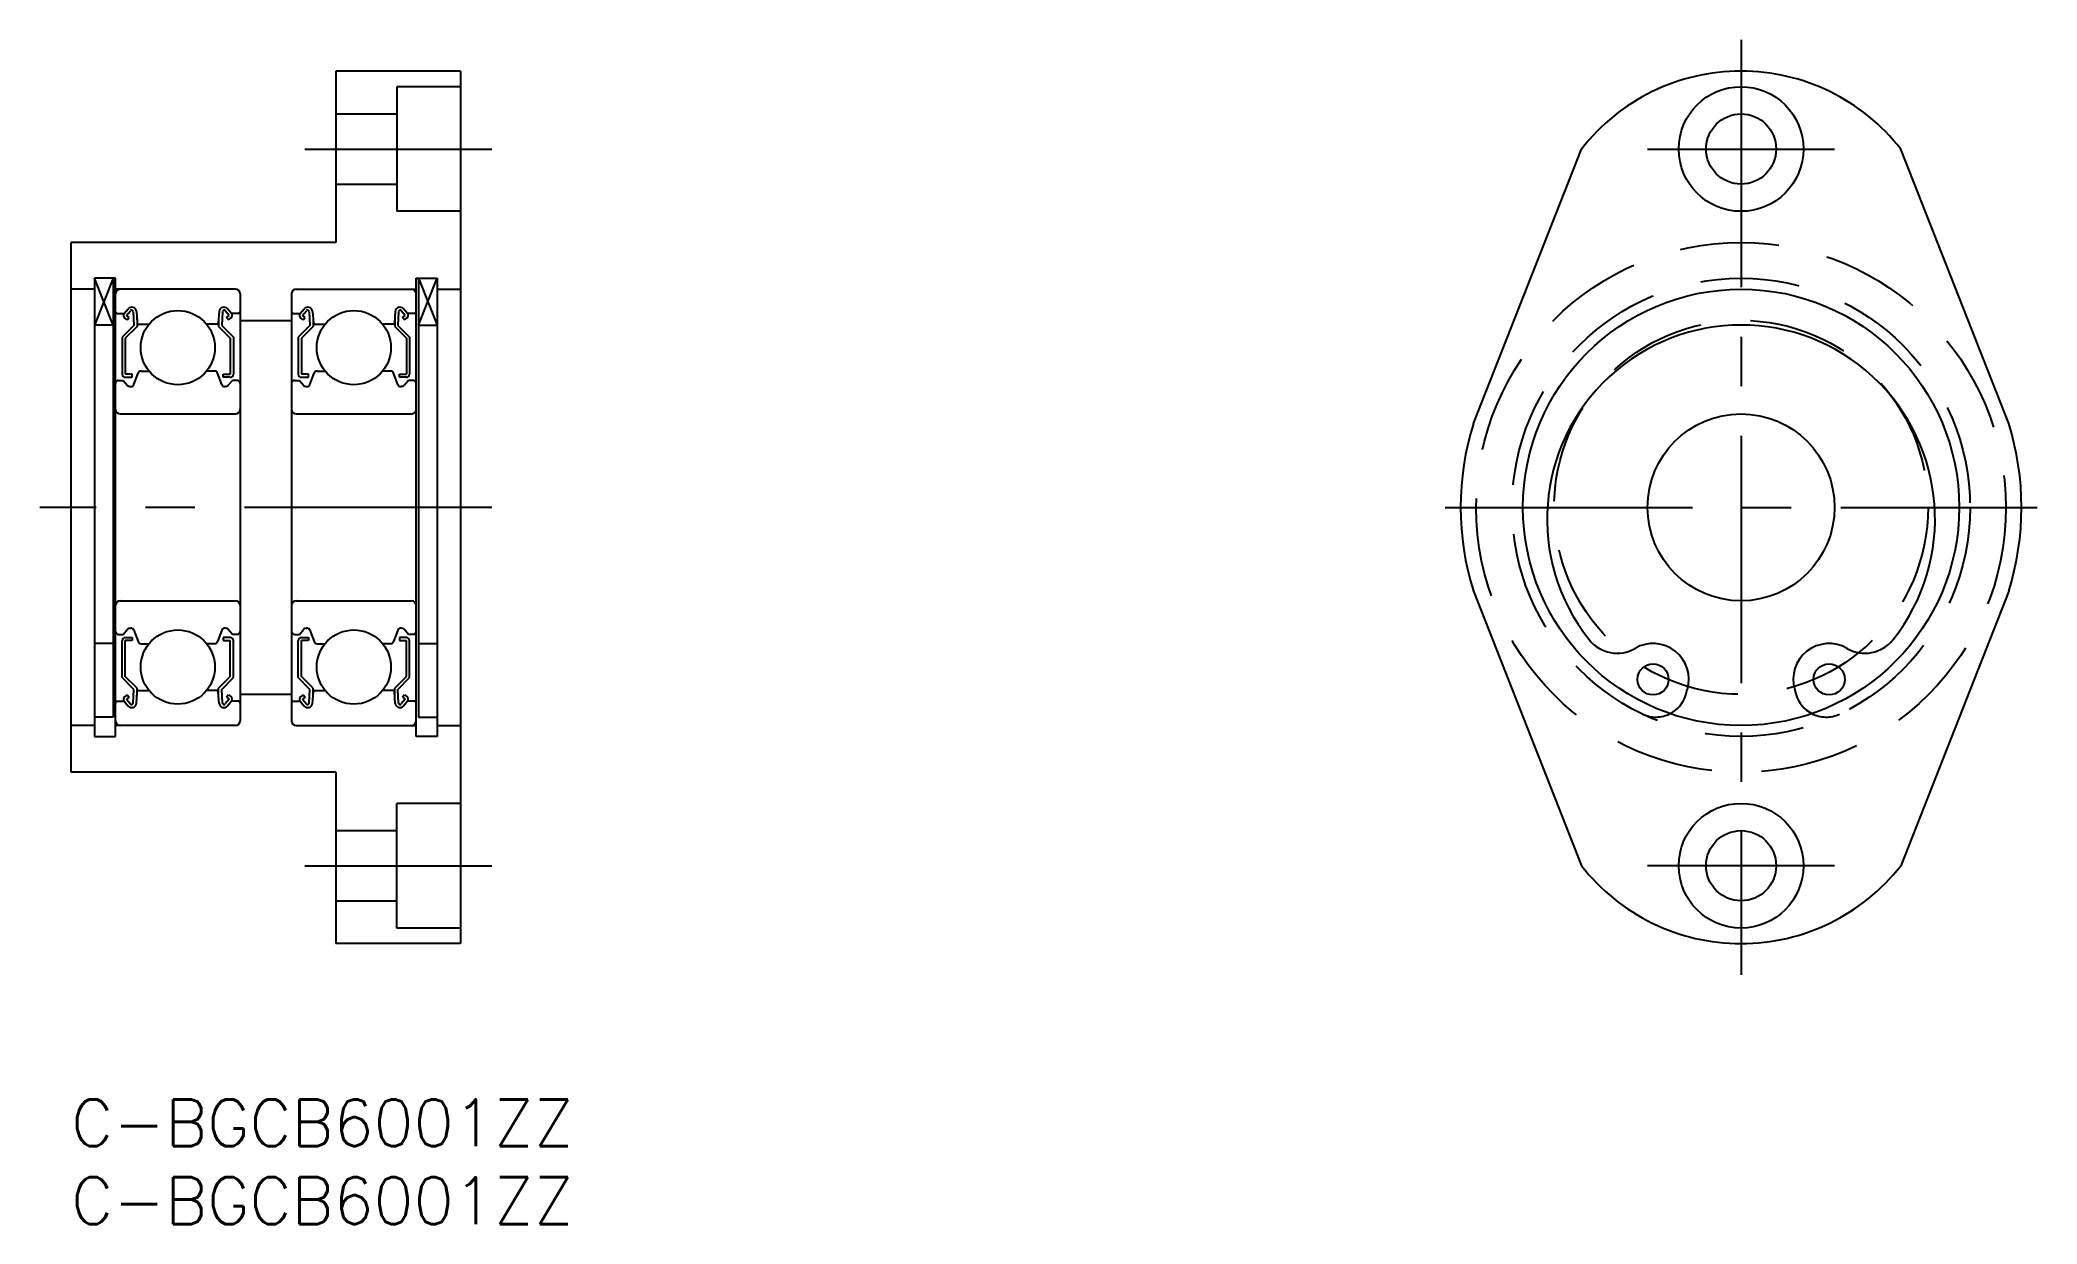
# Model space of a CAD drawing. Extents: x -2 to 126, y -8 to 68.
import ezdxf

# ---------------------------------------------------------------- set-up
doc = ezdxf.new("R2010")
doc.units = 0
doc.header["$LTSCALE"] = 0.5
doc.linetypes.add('CENTER', pattern=[50.8, 31.75, -6.35, 6.35, -6.35])
doc.linetypes.add('DASHED', pattern=[19.05, 12.7, -6.35])
for name, color, linetype in [('MSM_CENTER', 1, 'CENTER'), ('MSM_CONTINUOUS', 7, 'CONTINUOUS'), ('MSM_DASHED', 4, 'DASHED'), ('MSM_NARROW', 5, 'CONTINUOUS'), ('MSM_PART_NUMBER', 7, 'CONTINUOUS')]:
    doc.layers.add(name, color=color, linetype=linetype)
doc.styles.get("Standard").update_dxf_attribs({"font": 'txt.shx', "height": 3, "bigfont": 'bigfont.shx'})

# ---------------------------------------------------------------- blocks, each defined once
blk = doc.blocks.new('*U30')
at = {"layer": 'MSM_PART_NUMBER'}
blk.add_text('C-BGCB6001ZZ', height=3, dxfattribs=at).set_placement((0, -3))
blk = doc.blocks.new('*U31')
at = {"layer": 'MSM_PART_NUMBER'}
blk.add_text('C-BGCB6001ZZ', height=3, dxfattribs=at).set_placement((0, -8))

msp = doc.modelspace()

# ---------------------------------------------------------------- linework, layer by layer
at = {"layer": 'MSM_CENTER'}
for p, q in [((107.19, 68), (107.19, 8)), ((15, 61), (27, 61)), ((101.19, 61), (113.19, 61)), ((27, 38), (-2, 38)), ((88.19, 38), (126.19, 38)), ((15, 15), (27, 15)), ((113.19, 15), (101.19, 15))]:
    msp.add_line(p, q, dxfattribs=at)
at = {"layer": 'MSM_CONTINUOUS'}
for p, q in [((17, 66), (17, 55)), ((25, 66), (17, 66)), ((25, 66), (25, 10)), ((25, 65), (20.9, 65)), ((20.9, 65), (20.9, 57)), ((17, 63.25), (20.9, 63.25)), ((90.01, 43.38), (96.94, 61)), ((124.37, 43.38), (117.44, 61)), ((17, 58.75), (20.9, 58.75)), ((25, 57), (20.9, 57)), ((0, 21), (0, 55)), ((17, 55), (0, 55)), ((1.5, 52.7), (1.5, 23.3)), ((2.85, 52.7), (1.5, 52.7)), ((2.7, 52.7), (2.7, 24.54)), ((2.85, 23.3), (2.85, 52.7)), ((22.15, 23.3), (22.15, 52.7)), ((22.15, 52.7), (23.5, 52.7)), ((22.3, 52.7), (22.3, 24.54)), ((23.5, 52.7), (23.5, 23.3)), ((1.5, 52), (0, 52)), ((10.55, 52), (2.85, 52)), ((10.85, 51.7), (10.85, 24.3)), ((14.15, 51.7), (14.15, 24.3)), ((14.45, 52), (22.15, 52)), ((23.5, 52), (25, 52)), ((2.95, 50.45), (3.41, 50.45)), ((3.41, 50.45), (3.66, 50.75)), ((3.59, 50.04), (3.43, 50.17)), ((3.56, 50.32), (3.81, 50.62)), ((3.72, 50.19), (3.56, 50.32)), ((3.59, 50.04), (3.72, 50.19)), ((3.99, 50.56), (4.03, 49.68)), ((4.19, 50.58), (4.25, 49.84)), ((4.23, 50.07), (4.23, 49.6)), ((9.51, 50.58), (9.45, 49.84)), ((9.47, 50.07), (9.47, 49.6)), ((9.71, 50.56), (9.67, 49.68)), ((10.14, 50.32), (9.89, 50.62)), ((9.98, 50.19), (10.14, 50.32)), ((10.11, 50.04), (9.98, 50.19)), ((10.29, 50.45), (10.04, 50.75)), ((10.11, 50.04), (10.27, 50.17)), ((10.75, 50.45), (10.29, 50.45)), ((10.85, 50), (14.15, 50)), ((14.25, 50.45), (14.71, 50.45)), ((14.71, 50.45), (14.96, 50.75)), ((14.89, 50.04), (14.73, 50.17)), ((14.86, 50.32), (15.11, 50.62)), ((15.02, 50.19), (14.86, 50.32)), ((14.89, 50.04), (15.02, 50.19)), ((15.29, 50.56), (15.33, 49.68)), ((15.49, 50.58), (15.55, 49.84)), ((15.53, 50.07), (15.53, 49.6)), ((20.81, 50.58), (20.75, 49.84)), ((20.77, 50.07), (20.77, 49.6)), ((21.01, 50.56), (20.97, 49.68)), ((21.44, 50.32), (21.19, 50.62)), ((21.28, 50.19), (21.44, 50.32)), ((21.41, 50.04), (21.28, 50.19)), ((21.59, 50.45), (21.34, 50.75)), ((21.41, 50.04), (21.57, 50.17)), ((22.05, 50.45), (21.59, 50.45)), ((2.7, 49.7, -0.7), (1.5, 49.7, -0.7)), ((4.03, 49.68), (3.28, 48.93)), ((3.28, 48.93), (3.28, 46.55)), ((4.23, 49.6), (3.48, 48.85)), ((3.48, 48.85), (3.48, 46.55)), ((4.35, 49.75), (5, 49.75)), ((9.35, 49.75), (8.7, 49.75)), ((9.47, 49.6), (10.22, 48.85)), ((9.67, 49.68), (10.42, 48.93)), ((10.22, 48.85), (10.22, 46.55)), ((10.42, 48.93), (10.42, 46.55)), ((15.33, 49.68), (14.58, 48.93)), ((14.58, 48.93), (14.58, 46.55)), ((15.53, 49.6), (14.78, 48.85)), ((14.78, 48.85), (14.78, 46.55)), ((15.65, 49.75), (16.3, 49.75)), ((20.65, 49.75), (20, 49.75)), ((20.77, 49.6), (21.52, 48.85)), ((20.97, 49.68), (21.72, 48.93)), ((21.52, 48.85), (21.52, 46.55)), ((21.72, 48.93), (21.72, 46.55)), ((22.3, 49.7, -0.7), (23.5, 49.7, -0.7)), ((3.05, 46.15), (3.35, 46.15)), ((3.35, 46.15), (3.63, 45.82)), ((3.93, 46.55), (3.48, 46.55)), ((3.48, 46.35), (3.93, 46.35)), ((3.93, 46.35), (3.93, 46.55)), ((4.03, 45.88), (4.3, 46.62)), ((4.49, 46.75), (5, 46.75)), ((9.21, 46.75), (8.7, 46.75)), ((9.67, 45.88), (9.4, 46.62)), ((9.77, 46.55), (10.22, 46.55)), ((9.77, 46.35), (9.77, 46.55)), ((10.22, 46.35), (9.77, 46.35)), ((10.35, 46.15), (10.07, 45.82)), ((10.65, 46.15), (10.35, 46.15)), ((14.35, 46.15), (14.65, 46.15)), ((14.65, 46.15), (14.93, 45.82)), ((15.23, 46.55), (14.78, 46.55)), ((14.78, 46.35), (15.23, 46.35)), ((15.23, 46.35), (15.23, 46.55)), ((15.33, 45.88), (15.6, 46.62)), ((15.79, 46.75), (16.3, 46.75)), ((20.51, 46.75), (20, 46.75)), ((20.97, 45.88), (20.7, 46.62)), ((21.07, 46.55), (21.52, 46.55)), ((21.07, 46.35), (21.07, 46.55)), ((21.52, 46.35), (21.07, 46.35)), ((21.65, 46.15), (21.37, 45.82)), ((21.95, 46.15), (21.65, 46.15)), ((3.78, 45.75), (3.84, 45.75)), ((9.92, 45.75), (9.86, 45.75)), ((15.08, 45.75), (15.14, 45.75)), ((21.22, 45.75), (21.16, 45.75)), ((3.15, 44), (10.55, 44)), ((14.45, 44), (21.85, 44)), ((90.01, 32.62), (96.94, 15)), ((124.37, 32.62), (117.44, 15)), ((3.15, 32), (10.55, 32)), ((14.45, 32), (21.85, 32)), ((3.05, 29.85), (3.35, 29.85)), ((3.35, 29.85), (3.63, 30.18)), ((3.48, 29.65), (3.93, 29.65)), ((3.78, 30.25), (3.84, 30.25)), ((3.93, 29.65), (3.93, 29.45)), ((4.03, 30.12), (4.3, 29.38)), ((9.67, 30.12), (9.4, 29.38)), ((10.22, 29.65), (9.77, 29.65)), ((9.77, 29.65), (9.77, 29.45)), ((9.92, 30.25), (9.86, 30.25)), ((10.35, 29.85), (10.07, 30.18)), ((10.65, 29.85), (10.35, 29.85)), ((14.35, 29.85), (14.65, 29.85)), ((14.65, 29.85), (14.93, 30.18)), ((14.78, 29.65), (15.23, 29.65)), ((15.08, 30.25), (15.14, 30.25)), ((15.23, 29.65), (15.23, 29.45)), ((15.33, 30.12), (15.6, 29.38)), ((20.97, 30.12), (20.7, 29.38)), ((21.52, 29.65), (21.07, 29.65)), ((21.07, 29.65), (21.07, 29.45)), ((21.22, 30.25), (21.16, 30.25)), ((21.65, 29.85), (21.37, 30.18)), ((21.95, 29.85), (21.65, 29.85)), ((2.7, 29.26, -0.7), (1.5, 29.26, -0.7)), ((3.28, 27.07), (3.28, 29.45)), ((3.48, 27.15), (3.48, 29.45)), ((3.93, 29.45), (3.48, 29.45)), ((4.49, 29.25), (5, 29.25)), ((9.21, 29.25), (8.7, 29.25)), ((9.77, 29.45), (10.22, 29.45)), ((10.22, 27.15), (10.22, 29.45)), ((10.42, 27.07), (10.42, 29.45)), ((14.58, 27.07), (14.58, 29.45)), ((14.78, 27.15), (14.78, 29.45)), ((15.23, 29.45), (14.78, 29.45)), ((15.79, 29.25), (16.3, 29.25)), ((20.51, 29.25), (20, 29.25)), ((21.07, 29.45), (21.52, 29.45)), ((21.52, 27.15), (21.52, 29.45)), ((21.72, 27.07), (21.72, 29.45)), ((22.3, 29.26, -0.7), (23.5, 29.26, -0.7)), ((4.03, 26.32), (3.28, 27.07)), ((4.23, 26.4), (3.48, 27.15)), ((9.47, 26.4), (10.22, 27.15)), ((9.67, 26.32), (10.42, 27.07)), ((15.33, 26.32), (14.58, 27.07)), ((15.53, 26.4), (14.78, 27.15)), ((20.77, 26.4), (21.52, 27.15)), ((20.97, 26.32), (21.72, 27.07)), ((3.59, 25.96), (3.43, 25.83)), ((3.72, 25.81), (3.56, 25.68)), ((3.56, 25.68), (3.81, 25.38)), ((3.59, 25.96), (3.72, 25.81)), ((3.99, 25.44), (4.03, 26.32)), ((4.19, 25.42), (4.25, 26.16)), ((4.23, 25.93), (4.23, 26.4)), ((4.35, 26.25), (5, 26.25)), ((9.35, 26.25), (8.7, 26.25)), ((9.51, 25.42), (9.45, 26.16)), ((9.47, 25.93), (9.47, 26.4)), ((9.71, 25.44), (9.67, 26.32)), ((10.14, 25.68), (9.89, 25.38)), ((10.11, 25.96), (9.98, 25.81)), ((9.98, 25.81), (10.14, 25.68)), ((10.11, 25.96), (10.27, 25.83)), ((10.85, 26), (14.15, 26)), ((14.89, 25.96), (14.73, 25.83)), ((15.02, 25.81), (14.86, 25.68)), ((14.86, 25.68), (15.11, 25.38)), ((14.89, 25.96), (15.02, 25.81)), ((15.29, 25.44), (15.33, 26.32)), ((15.49, 25.42), (15.55, 26.16)), ((15.53, 25.93), (15.53, 26.4)), ((15.65, 26.25), (16.3, 26.25)), ((20.65, 26.25), (20, 26.25)), ((20.81, 25.42), (20.75, 26.16)), ((20.77, 25.93), (20.77, 26.4)), ((21.01, 25.44), (20.97, 26.32)), ((21.44, 25.68), (21.19, 25.38)), ((21.41, 25.96), (21.28, 25.81)), ((21.28, 25.81), (21.44, 25.68)), ((21.41, 25.96), (21.57, 25.83)), ((103.64, 25.97, -0.7), (103.74, 26.31, -0.7)), ((110.63, 26.31, -0.7), (110.73, 25.97, -0.7)), ((2.7, 24.54, -0.7), (1.5, 24.54, -0.7)), ((2.95, 25.55), (3.41, 25.55)), ((3.41, 25.55), (3.66, 25.25)), ((10.29, 25.55), (10.04, 25.25)), ((10.75, 25.55), (10.29, 25.55)), ((14.25, 25.55), (14.71, 25.55)), ((14.71, 25.55), (14.96, 25.25)), ((21.59, 25.55), (21.34, 25.25)), ((22.05, 25.55), (21.59, 25.55)), ((22.3, 24.54, -0.7), (23.5, 24.54, -0.7)), ((1.5, 24), (0, 24)), ((1.5, 23.3), (2.85, 23.3)), ((10.55, 24), (2.85, 24)), ((14.45, 24), (22.15, 24)), ((23.5, 23.3), (22.15, 23.3)), ((23.5, 24), (25, 24)), ((17, 21), (0, 21)), ((17, 21), (17, 10)), ((25, 19), (20.9, 19)), ((20.9, 11), (20.9, 19)), ((17, 17.25), (20.9, 17.25)), ((17, 12.75), (20.9, 12.75)), ((25, 11), (20.9, 11)), ((25, 10), (17, 10))]:
    msp.add_line(p, q, dxfattribs=at)
for centre, radius in [((107.19, 61), 4), ((107.19, 61), 2.25), ((107.19, 38, -0.7), 14), ((6.85, 48.25), 2.38), ((18.15, 48.25), 2.38), ((107.19, 38), 6), ((6.85, 27.75), 2.38), ((18.15, 27.75), 2.38), ((101.54, 26.96, -0.7), 1), ((112.84, 26.96, -0.7), 1), ((107.19, 15), 4), ((107.19, 15), 2.25)]:
    msp.add_circle(centre, radius, dxfattribs=at)
for centre, radius, start, end in [((107.19, 53), 13, 37.9799, 142.0201), ((3.15, 51.7), 0.3, 90, 180), ((10.55, 51.7), 0.3, 0, 90), ((14.45, 51.7), 0.3, 90, 180), ((21.85, 51.7), 0.3, 0, 90), ((2.95, 50.55), 0.1, 180, 270), ((3.56, 50.32), 0.2, 140.002, 230.0863), ((3.89, 50.55), 0.3, 4.9968, 140.002), ((3.89, 50.56), 0.1, 2.8198, 140.0022), ((9.81, 50.55), 0.3, 39.998, 175.0032), ((9.81, 50.56), 0.1, 39.9978, 177.1802), ((10.14, 50.32), 0.2, 309.9137, 39.998), ((10.75, 50.55), 0.1, 270, 0), ((14.25, 50.55), 0.1, 180, 270), ((14.86, 50.32), 0.2, 140.002, 230.0863), ((15.19, 50.55), 0.3, 4.9968, 140.002), ((15.19, 50.56), 0.1, 2.8198, 140.0022), ((21.11, 50.55), 0.3, 39.998, 175.0032), ((21.11, 50.56), 0.1, 39.9978, 177.1802), ((21.44, 50.32), 0.2, 309.9137, 39.998), ((22.05, 50.55), 0.1, 270, 0), ((4.35, 49.85), 0.1, 184.9968, 269.9991), ((9.35, 49.85), 0.1, 270.0009, 355.0032), ((15.65, 49.85), 0.1, 184.9968, 269.9991), ((20.65, 49.85), 0.1, 270.0009, 355.0032), ((107.19, 37.25, -0.7), 12.45, 321.589, 218.411), ((3.05, 45.95), 0.2, 90, 180), ((3.48, 46.55), 0.2, 180, 270), ((4.49, 46.55), 0.2, 90, 159.9916), ((9.21, 46.55), 0.2, 20.0084, 90), ((10.22, 46.55), 0.2, 270, 0), ((10.65, 45.95), 0.2, 0, 90), ((14.35, 45.95), 0.2, 90, 180), ((14.78, 46.55), 0.2, 180, 270), ((15.79, 46.55), 0.2, 90, 159.9916), ((20.51, 46.55), 0.2, 20.0084, 90), ((21.52, 46.55), 0.2, 270, 0), ((21.95, 45.95), 0.2, 0, 90), ((3.78, 45.95), 0.2, 219.9952, 270), ((3.84, 45.95), 0.2, 270, 339.9916), ((9.86, 45.95), 0.2, 200.0084, 270), ((9.92, 45.95), 0.2, 270, 320.0048), ((15.08, 45.95), 0.2, 219.9952, 270), ((15.14, 45.95), 0.2, 270, 339.9916), ((21.16, 45.95), 0.2, 200.0084, 270), ((21.22, 45.95), 0.2, 270, 320.0048), ((3.15, 44.3), 0.3, 180, 270), ((10.55, 44.3), 0.3, 270, 0), ((14.45, 44.3), 0.3, 180, 270), ((21.85, 44.3), 0.3, 270, 0), ((107.19, 38), 18, 162.6065, 197.3935), ((107.19, 38), 18, 342.6065, 17.3935), ((3.15, 31.7), 0.3, 90, 180), ((10.55, 31.7), 0.3, 0, 90), ((14.45, 31.7), 0.3, 90, 180), ((21.85, 31.7), 0.3, 0, 90), ((3.05, 30.05), 0.2, 180, 270), ((3.48, 29.45), 0.2, 90, 180), ((3.78, 30.05), 0.2, 90, 140.0048), ((3.84, 30.05), 0.2, 20.0084, 90), ((9.86, 30.05), 0.2, 90, 159.9916), ((9.92, 30.05), 0.2, 39.9952, 90), ((10.22, 29.45), 0.2, 0, 90), ((10.65, 30.05), 0.2, 270, 0), ((14.35, 30.05), 0.2, 180, 270), ((14.78, 29.45), 0.2, 90, 180), ((15.08, 30.05), 0.2, 90, 140.0048), ((15.14, 30.05), 0.2, 20.0084, 90), ((21.16, 30.05), 0.2, 90, 159.9916), ((21.22, 30.05), 0.2, 39.9952, 90), ((21.52, 29.45), 0.2, 0, 90), ((21.95, 30.05), 0.2, 270, 0), ((99.24, 30.94, -0.7), 2.3, 218.411, 300.0471), ((115.14, 30.94, -0.7), 2.3, 239.9529, 321.589), ((4.49, 29.45), 0.2, 200.0084, 270), ((9.21, 29.45), 0.2, 270, 339.9916), ((15.79, 29.45), 0.2, 200.0084, 270), ((20.51, 29.45), 0.2, 270, 339.9916), ((101.54, 26.96, -0.7), 2.3, 343.5829, 120.0471), ((112.84, 26.96, -0.7), 2.3, 59.9529, 196.4171), ((3.56, 25.68), 0.2, 129.9137, 219.998), ((4.35, 26.15), 0.1, 90.0009, 175.0032), ((9.35, 26.15), 0.1, 4.9968, 89.9991), ((10.14, 25.68), 0.2, 320.002, 50.0863), ((14.86, 25.68), 0.2, 129.9137, 219.998), ((15.65, 26.15), 0.1, 90.0009, 175.0032), ((20.65, 26.15), 0.1, 4.9968, 89.9991), ((21.44, 25.68), 0.2, 320.002, 50.0863), ((101.73, 26.54, -0.7), 2, 297.3274, 343.5829), ((112.65, 26.54, -0.7), 2, 196.4171, 242.6726), ((2.95, 25.45), 0.1, 90, 180), ((3.89, 25.45), 0.3, 219.998, 355.0032), ((3.89, 25.44), 0.1, 219.9978, 357.1802), ((9.81, 25.45), 0.3, 184.9968, 320.002), ((9.81, 25.44), 0.1, 182.8198, 320.0022), ((10.75, 25.45), 0.1, 0, 90), ((14.25, 25.45), 0.1, 90, 180), ((15.19, 25.45), 0.3, 219.998, 355.0032), ((15.19, 25.44), 0.1, 219.9978, 357.1802), ((21.11, 25.45), 0.3, 184.9968, 320.002), ((21.11, 25.44), 0.1, 182.8198, 320.0022), ((22.05, 25.45), 0.1, 0, 90), ((3.15, 24.3), 0.3, 180, 270), ((10.55, 24.3), 0.3, 270, 0), ((14.45, 24.3), 0.3, 180, 270), ((21.85, 24.3), 0.3, 270, 0), ((107.19, 23), 13, 217.9799, 322.0201)]:
    msp.add_arc(centre, radius, start, end, dxfattribs=at)
at = {"layer": 'MSM_DASHED'}
for centre, radius in [((107.19, 38), 17), ((107.19, 38, -0.7), 14.7), ((107.19, 38), 12)]:
    msp.add_circle(centre, radius, dxfattribs=at)
for centre, start, end in [((101.73, 26.54, -0.7), 244.5222, 297.3274), ((112.65, 26.54, -0.7), 242.6726, 295.4778)]:
    msp.add_arc(centre, 2, start, end, dxfattribs=at)
at = {"layer": 'MSM_NARROW'}
for p, q in [((2.7, 52.7), (1.5, 49.7, -0.7)), ((2.7, 49.7, -0.7), (1.5, 52.7)), ((22.3, 52.7), (23.5, 49.7, -0.7)), ((22.3, 49.7, -0.7), (23.5, 52.7))]:
    msp.add_line(p, q, dxfattribs=at)

# ---------------------------------------------------------------- block references
at = {"layer": 'MSM_CONTINUOUS'}
for name in ['*U30', '*U31']:
    msp.add_blockref(name, (0, 0), dxfattribs=at)

doc.saveas('drawing.dxf')
